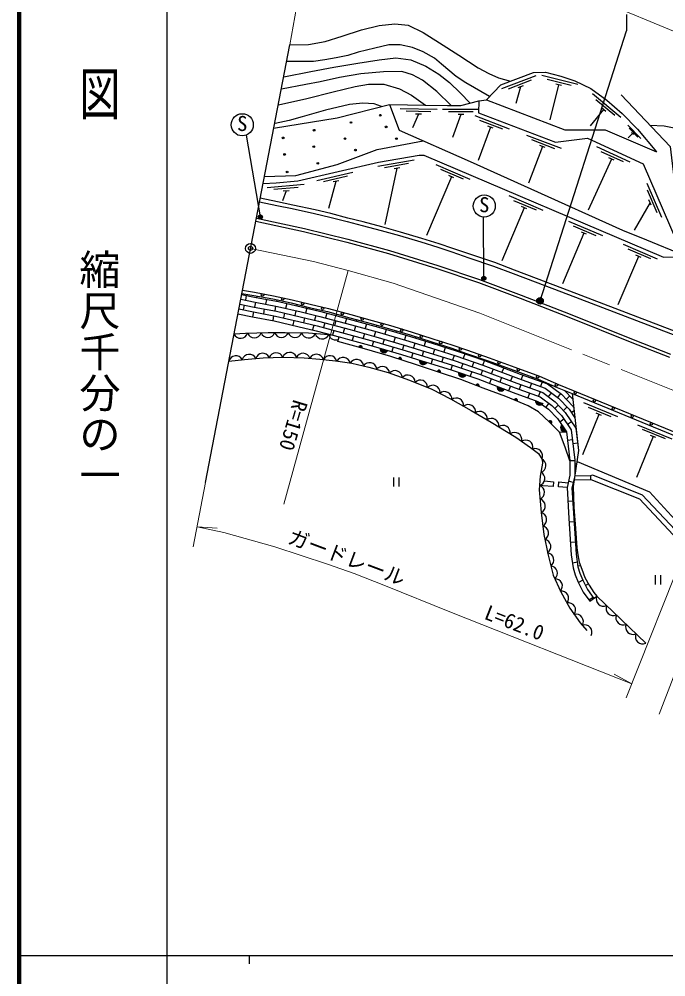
# Model space of a CAD drawing. Units: millimetres at full size, sheet at 1:1000; details may follow other scales. Extents: x 40000 to 680000, y 20000 to 380000.
# Drawn here: x 40000 to 118774, y 202409 to 318964 of the extents above; entities that cross this region are included whole.
import ezdxf
from ezdxf.enums import TextEntityAlignment as Align

# ---------------------------------------------------------------- set-up
doc = ezdxf.new("R2010")
doc.units = ezdxf.units.MM
doc.header["$LTSCALE"] = 1000
doc.header["$PDMODE"] = 32
doc.header["$PDSIZE"] = 500
doc.linetypes.add('CHAIN', pattern=[18.5, 12, -1.5, 3.5, -1.5])
for name, color, linetype, lineweight in [('M-BGD', 7, 'Continuous', 25), ('M-BGD-EXST', 7, 'Continuous', 25), ('M-BMK', 2, 'CHAIN', 13), ('M-BMK-OTRS', 5, 'Continuous', 25), ('M-BMK-SRVR', 3, 'Continuous', 25), ('M-STR-HTXT', 7, 'Continuous', 13), ('M-STR-STRC', 7, 'Continuous', 25), ('M-TTL', 2, 'Continuous', 140), ('M-TTL-BAND', 7, 'Continuous', 25)]:
    doc.layers.add(name, color=color, linetype=linetype, lineweight=lineweight)
doc.layers.add('M-OTRS', color=6, linetype='Continuous')
doc.styles.add('@ＭＳ ゴシック', font='')
doc.styles.add('ＭＳ ゴシック', font='')
doc.styles.get('@ＭＳ ゴシック').set_extended_font_data('@MS Gothic')
doc.styles.get('ＭＳ ゴシック').set_extended_font_data('MS Gothic')

msp = doc.modelspace()

# ---------------------------------------------------------------- hatches: boundary and pattern name
at = {"layer": 'M-BGD'}
for points in [[(81776, 278928), (81389, 279036, -0.4608), (81646, 279209, -0.4608)], [(83945, 278919), (84896, 278642, -0.82183)], [(86562, 277484), (86181, 277611, -0.4608), (86446, 277771, -0.4608)], [(89683, 277197), (88736, 277488, 0.82183)], [(90936, 276064), (91319, 275942, 0.4608), (91199, 276227, 0.4608)], [(94441, 275661), (93502, 275976, 0.82183)], [(96026, 274259), (95650, 274400, -0.4608), (95921, 274549, -0.4608)], [(99131, 273931), (98206, 274286, 0.82183)], [(100689, 272456), (100317, 272607, -0.4608), (100592, 272749, -0.4608)], [(103831, 272226), (102898, 272559, 0.82183)], [(104820, 269734), (104522, 270005, -0.4608), (104829, 270043, -0.4608)], [(106102, 269584), (106654, 268761, -0.82183)]]:
    msp.add_hatch(color=256, dxfattribs=at).paths.add_polyline_path(points)
at = {"layer": 'M-BGD-EXST'}
for points in [[(69603, 295008, -1), (69164, 294769, -1)], [(96825, 287544, -1), (96386, 287305, -1)]]:
    msp.add_hatch(color=256, dxfattribs=at).paths.add_polyline_path(points)
at = {"layer": 'M-STR-STRC'}
msp.add_hatch(color=256, dxfattribs=at).paths.add_polyline_path([(103106, 284459, -1), (103781, 284888, -1)])

# ---------------------------------------------------------------- linework, layer by layer
at = {"layer": 'M-BGD'}
for p, q in [((102954, 312073), (98747, 310475)), ((102359, 311526), (99555, 310461)), ((108038, 311013), (103672, 312104)), ((107237, 310904), (104327, 311631)), ((101064, 310713), (100498, 308714)), ((101391, 310837), (100736, 310589)), ((105709, 310977), (104645, 306718)), ((106049, 310892), (105370, 311062)), ((113307, 306984), (109854, 309869)), ((112539, 307234), (110237, 309158)), ((90905, 307955), (86406, 308066)), ((90147, 307673), (87148, 307747)), ((95952, 307965), (91557, 307965)), ((111195, 307966), (109550, 305996)), ((111464, 307741), (110927, 308190)), ((88641, 307411), (87904, 305739)), ((88990, 307402), (88291, 307419)), ((95307, 307665), (92307, 307665)), ((93807, 307365), (92798, 304567)), ((94157, 307365), (93457, 307365)), ((99744, 305594), (95534, 307182)), ((98936, 305578), (96129, 306637)), ((97427, 305827), (95894, 301765)), ((97754, 305703), (97099, 305950)), ((115733, 304452), (114153, 306054)), ((115363, 304614), (114309, 305681)), ((106048, 303214), (101838, 304803)), ((105240, 303199), (102434, 304258)), ((114729, 305042), (114195, 304515)), ((114852, 304918), (114606, 305167)), ((103731, 303448), (102056, 299009)), ((104058, 303324), (103404, 303571)), ((114441, 301544), (110351, 303421)), ((112146, 301937), (109295, 295728)), ((113634, 301584), (110908, 302836)), ((112464, 301791), (111828, 302083)), ((88133, 301808), (83701, 301027)), ((87446, 301383), (84492, 300862)), ((86021, 300827), (84562, 293971)), ((86366, 300888), (85676, 300766)), ((94949, 299456), (90808, 301216)), ((80641, 300313), (76256, 299304)), ((79978, 299853), (77054, 299180)), ((92644, 299784), (89607, 292638)), ((94142, 299473), (91381, 300646)), ((92966, 299647), (92322, 299921)), ((74711, 298856), (70229, 298445)), ((73991, 298488), (71004, 298214)), ((78583, 299224), (77667, 295928)), ((78924, 299302), (78242, 299145)), ((118292, 294813), (116516, 298948)), ((72525, 298053), (72094, 296838)), ((72873, 298085), (72176, 298021)), ((103827, 295682), (99685, 297443)), ((117720, 295384), (116536, 298140)), ((103019, 295700), (100258, 296873)), ((101844, 295873), (101199, 296147)), ((116853, 296643), (114923, 293275)), ((116991, 296322), (116715, 296965)), ((101521, 296010), (98777, 289554)), ((111108, 292587), (106966, 294348)), ((110300, 292605), (107539, 293778)), ((108802, 292915), (106181, 286749)), ((109125, 292779), (108480, 293052)), ((117739, 289769), (113598, 291529)), ((116931, 289786), (114170, 290960)), ((115756, 289960), (115111, 290234)), ((115434, 290097), (112917, 284177)), ((67664, 285344), (67553, 284755)), ((68778, 284503), (68667, 283913)), ((68943, 285270), (68909, 285089)), ((70117, 284862), (70006, 284273)), ((71399, 284801), (71366, 284628)), ((67413, 284171), (67302, 283581)), ((68536, 283327), (68425, 282738)), ((69866, 283689), (69755, 283099)), ((71235, 284042), (71125, 283453)), ((72591, 284352), (72454, 283768)), ((73697, 283478), (73561, 282894)), ((73844, 284247), (73803, 284070)), ((75027, 283783), (74889, 283199)), ((76277, 283667), (76236, 283497)), ((70993, 282867), (70883, 282277)), ((72340, 283179), (72203, 282594)), ((73455, 282302), (73319, 281718)), ((74776, 282609), (74638, 282025)), ((76133, 282905), (75995, 282321)), ((77471, 283183), (77316, 282603)), ((78568, 282269), (78413, 281689)), ((78707, 283059), (78656, 282867)), ((79887, 282538), (79732, 281958)), ((81119, 282394), (81070, 282218)), ((75891, 281729), (75753, 281145)), ((77220, 282008), (77065, 281428)), ((78326, 281092), (78171, 280512)), ((79635, 281363), (79481, 280783)), ((80988, 281618), (80827, 281040)), ((82303, 281877), (82143, 281298)), ((83397, 280951), (83237, 280373)), ((83530, 281734), (83479, 281551)), ((84717, 281194), (84549, 280618)), ((85936, 281046), (85880, 280855)), ((80745, 280440), (80585, 279862)), ((82052, 280701), (81892, 280123)), ((83154, 279773), (82994, 279195)), ((84465, 280018), (84297, 279442)), ((85806, 280251), (85638, 279675)), ((87117, 280494), (86949, 279918)), ((88329, 280312), (88276, 280140)), ((89515, 279759), (89339, 279186)), ((85563, 279072), (85395, 278496)), ((86865, 279317), (86697, 278741)), ((88209, 279533), (88033, 278959)), ((89263, 278582), (89087, 278008)), ((90602, 278795), (90422, 278222)), ((90713, 279555), (90665, 279404)), ((91906, 279013), (91726, 278441)), ((93089, 278777), (93050, 278653)), ((87965, 278352), (87789, 277779)), ((90358, 277613), (90178, 277041)), ((91653, 277834), (91473, 277262)), ((92986, 278044), (92806, 277472)), ((94295, 278241), (94104, 277673)), ((95453, 277958), (95422, 277863)), ((96665, 277446), (96475, 276877)), ((92743, 276862), (92563, 276290)), ((94042, 277061), (93851, 276492)), ((95368, 277248), (95177, 276680)), ((96434, 276251), (96219, 275691)), ((97743, 276392), (97529, 275831)), ((97818, 277133), (97775, 277022)), ((99024, 276543), (98809, 275983)), ((100164, 276267), (100110, 276127)), ((95124, 276065), (94933, 275496)), ((97497, 275201), (97282, 274641)), ((98768, 275356), (98554, 274796)), ((100078, 275496), (99863, 274936)), ((101348, 275660), (101146, 275095)), ((102507, 275407), (102456, 275265)), ((99831, 274306), (99616, 273746)), ((101094, 274477), (100892, 273912)), ((102413, 274643), (102211, 274078)), ((103702, 274820), (103501, 274255)), ((104849, 274440), (104742, 274295)), ((102167, 273457), (101966, 272892)), ((103448, 273636), (103247, 273071)), ((104806, 273501), (104449, 273019)), ((105948, 273402), (105591, 272920)), ((106485, 273748), (107419, 272774)), ((107091, 273117), (106658, 272702)), ((104513, 272225), (104156, 271743)), ((105667, 272000), (105234, 271585)), ((106728, 271761), (106295, 271346)), ((112938, 270563), (108773, 272267)), ((112130, 270569), (109353, 271705)), ((107590, 271292), (107268, 271076)), ((110628, 270860), (108620, 265951)), ((110952, 270727), (110304, 270992)), ((106363, 270271), (105865, 269936)), ((107286, 269973), (106788, 269638)), ((107812, 269360), (107733, 269307)), ((119529, 267867), (115364, 269570)), ((105816, 268685), (106659, 268754)), ((117220, 268163), (115181, 263179)), ((118722, 267873), (115945, 269009)), ((117544, 268031), (116896, 268296)), ((107384, 267758), (106788, 267686)), ((108036, 267359), (107441, 267287)), ((108102, 266849), (108098, 266849)), ((107683, 265204), (107083, 265204)), ((107902, 264802), (107683, 264802)), ((107683, 263390), (109622, 263432)), ((85584, 263198), (85584, 262080)), ((86250, 263198), (86250, 262080)), ((107497, 262588), (106913, 262724)), ((107532, 262308), (107437, 262330)), ((107435, 260282), (106836, 260247)), ((107569, 259852), (107461, 259845)), ((107585, 257791), (106986, 257752)), ((107746, 257359), (107614, 257350)), ((107750, 255297), (107152, 255257)), ((107923, 254865), (107780, 254855)), ((107992, 252858), (107398, 252771)), ((108393, 252422), (108063, 252373)), ((108658, 250668), (108126, 250392)), ((117471, 251297), (117471, 250179)), ((118137, 251297), (118137, 250179)), ((109350, 250249), (108976, 250055)), ((109902, 248594), (109409, 248252)), ((109506, 248111), (110361, 248736)), ((116315, 243025), (110361, 248736))]:
    msp.add_line(p, q, dxfattribs=at)
for points in [[(72952, 315830), (75255, 315880), (77281, 316225), (79362, 316886), (81719, 317644), (83856, 318195), (85758, 318401), (87374, 318236), (89221, 317354), (91194, 316099), (93537, 314570), (95910, 313040), (97219, 312351), (98404, 311814), (99840, 311425)], [(97312, 309555), (94394, 311221), (93222, 311965), (91458, 313494), (90583, 314228), (89218, 314986), (87909, 315523), (86392, 315840), (85014, 315840), (83319, 315441), (81293, 314958), (80052, 314559), (78605, 314256), (77220, 313993), (75856, 313828), (72579, 313812)], [(72237, 311961), (75511, 312588), (78337, 313139), (81250, 313621), (83841, 314020), (85867, 314241), (87728, 314020), (89551, 313260), (91136, 312255), (92404, 311263), (93714, 310009), (94926, 308758)], [(92620, 308465), (90874, 310154), (89147, 311527), (87924, 312177), (86625, 312581), (84389, 312554), (81630, 312300), (79005, 311861), (76676, 311319), (74932, 311026), (71958, 310450)], [(96920, 309148), (98690, 310988), (102632, 312486), (104104, 312512), (105996, 312039), (107704, 311461), (109648, 310516), (111567, 309097), (113459, 307469), (115325, 305578), (117637, 302820)], [(71605, 308538), (75047, 309315), (78253, 310129), (80930, 310776), (82569, 311047), (84438, 311068), (86328, 310484), (87811, 309701), (89478, 308491)], [(71000, 305693), (78725, 306964), (85110, 308593), (87302, 308544), (89431, 308491), (92164, 308465), (93820, 308465), (96001, 309043), (96920, 309148)], [(96001, 309043), (95935, 307566), (105348, 304013), (109236, 304483), (116020, 301369), (120869, 290081)], [(96920, 309148), (106466, 305483), (111381, 305504), (117637, 302820)], [(113322, 309742), (119292, 303455), (120869, 290081)], [(84143, 308346), (83249, 308644), (81880, 308758), (80251, 308591), (77313, 307869), (74494, 307086), (72896, 306617), (71183, 306255)], [(85110, 308593), (86298, 305436), (94958, 301636), (102347, 298331), (113512, 293266), (116416, 292088), (120761, 290333)], [(116807, 306072), (118560, 305968), (120842, 305531), (123349, 304828), (125391, 304114), (126889, 303258), (129110, 301761), (131997, 299344), (134995, 296826), (137227, 294758), (139411, 292726), (141142, 290823)], [(69868, 299814), (73688, 299956), (78747, 301294), (83597, 303112), (89195, 304165)], [(69705, 298969), (71309, 299046), (73959, 299289), (83782, 301549), (88743, 302424), (89302, 302399), (118500, 289989), (120869, 290081)], [(69274, 296728), (71390, 296294), (73252, 295905), (75977, 295309), (77846, 294872), (79938, 294325), (81803, 293850), (84080, 293257), (86342, 292617), (88933, 291854), (91015, 291201), (92691, 290629), (94769, 289932), (97799, 288912), (100175, 288002), (102861, 286982), (106916, 285458), (126237, 278058)], [(131634, 276448), (131272, 276586), (126399, 278478), (107075, 285879), (103020, 287403), (100335, 288423), (97951, 289335), (94913, 290359), (92836, 291055), (91155, 291629), (89064, 292285), (86467, 293050), (84198, 293692), (81915, 294286), (80050, 294761), (77954, 295309), (76077, 295748), (73346, 296345), (71481, 296735), (69359, 297170)], [(68817, 294358), (74651, 293113), (79934, 291819), (84998, 290423), (90876, 288616), (95936, 286920), (101021, 285011), (106951, 282691), (114647, 279625), (119200, 277818)], [(68893, 294751), (74741, 293503), (80035, 292206), (85110, 290807), (90998, 288997), (96069, 287297), (101164, 285384), (107098, 283063), (114794, 279996), (119348, 278190)], [(67127, 285583), (68605, 285332), (70910, 284908), (73150, 284419), (75341, 283878), (77579, 283373), (80278, 282622), (82877, 281915), (85118, 281294), (87645, 280529), (90286, 279692), (92566, 278960), (94472, 278292), (97138, 277384), (100248, 276236), (103239, 275138), (105538, 274142), (107348, 273390), (120862, 267862)], [(67203, 285976), (68675, 285726), (70989, 285300), (73241, 284808), (75433, 284267), (77677, 283761), (80384, 283008), (82983, 282301), (85230, 281678), (87763, 280911), (90408, 280073), (92693, 279340), (94602, 278670), (97271, 277761), (100386, 276612), (103387, 275510), (105694, 274510), (107501, 273759), (121175, 268166)], [(66990, 284870), (68758, 284507), (71454, 284001), (74359, 283324), (76607, 282793), (80482, 281758), (83605, 280894), (87071, 279882), (90120, 278946), (93174, 277985), (96496, 276870), (100816, 275213), (104055, 274057), (105681, 272853), (106992, 271486), (107687, 270452)], [(67104, 285460), (68874, 285095), (71578, 284589), (74497, 283908), (76753, 283374), (80639, 282337), (83769, 281471), (87244, 280457), (90299, 279519), (93359, 278555), (96699, 277435), (101025, 275776), (104340, 274592), (106079, 273305), (107461, 271863), (107537, 271751)], [(66763, 283692), (68527, 283329), (71207, 282827), (74085, 282156), (76314, 281629), (80167, 280600), (83276, 279740), (86727, 278732), (89764, 277800), (92803, 276844), (96090, 275741), (100400, 274088), (103484, 272987), (104885, 271949), (106054, 270730), (107237, 268969), (107683, 265277), (107683, 263390), (107339, 261906), (107556, 258225), (107846, 253850), (108070, 252328), (108297, 251540), (108653, 250678), (109235, 249556), (109999, 248453)], [(66877, 284281), (68642, 283918), (71331, 283414), (74222, 282740), (76460, 282211), (80325, 281179), (83441, 280317), (86899, 279307), (89942, 278373), (92988, 277414), (96293, 276305), (100608, 274650), (103769, 273522), (105283, 272401), (106523, 271108), (107816, 269184), (108146, 266450)], [(66650, 283103), (68411, 282740), (71084, 282239), (73948, 281572), (76167, 281047), (79128, 280257)], [(78171, 280512), (75257, 280741), (72416, 280806), (70318, 280789), (67575, 280725), (66176, 280641)], [(107083, 265204), (106505, 266885), (105816, 268685), (104615, 269920), (103256, 271155), (102020, 271914), (99277, 273031), (96523, 274072), (93803, 275095), (91208, 275978), (88394, 276874), (85293, 277907), (82058, 278850), (78838, 279743), (78985, 280295)], [(79128, 280257), (80010, 280021), (83112, 279162), (86555, 278157), (89586, 277227), (92617, 276273), (95887, 275176), (100191, 273525), (103198, 272451), (104487, 271497), (105585, 270352), (106659, 268754)], [(65540, 277339), (67441, 277552), (69731, 277752), (72175, 277828), (74726, 277736), (76616, 277598), (78537, 277368), (80535, 277076), (82599, 276622), (84942, 275950), (87544, 275037), (90266, 273935), (92523, 272747), (95076, 271340), (97486, 269906), (100482, 268075), (102297, 266844), (103245, 266113), (103705, 265382), (103759, 264922), (103470, 263361), (103361, 261673), (103599, 258924), (103927, 256232), (104425, 253721), (105031, 251297), (105963, 249284), (107093, 247262), (108349, 245487), (109129, 244578)], [(107348, 273390), (108147, 266455), (107501, 262098), (107577, 259581), (107776, 256964), (107939, 254637), (108050, 253775), (108231, 252885), (108539, 252005), (108914, 251017), (109443, 250085), (109986, 249195), (110361, 248736)], [(106659, 268754), (107083, 265241), (107083, 263459), (106735, 261958), (106957, 258187), (107249, 253787), (107482, 252201), (107730, 251342), (108108, 250425), (108720, 249246), (109506, 248111)], [(107953, 265148), (116767, 261423), (120790, 257057), (133982, 253337), (139192, 254227)], [(107618, 262888), (109633, 262932), (109622, 263432)], [(109622, 263432), (109855, 263490), (115896, 261085), (120582, 256079), (134697, 252164)], [(103987, 262761), (105096, 262669), (105047, 262075), (103769, 262181), (103395, 262203)], [(106735, 261957), (105698, 262043), (105747, 262637), (106871, 262544)], [(109633, 262932), (115549, 260577), (120259, 255546), (134536, 251586)]]:
    msp.add_lwpolyline(points, dxfattribs=at)
for centre, radius in [((83993, 307272), 100), ((75930, 305444), 100), ((80413, 306387), 100), ((84701, 305856), 100), ((72153, 304514), 100), ((79686, 304421), 100), ((85959, 304421), 100), ((75890, 303439), 100), ((80964, 303026), 100), ((72331, 302495), 100), ((76382, 301414), 100), ((72645, 300372), 100), ((69640, 285396), 150), ((72091, 284906), 150), ((74526, 284337), 150), ((76960, 283769), 150), ((79377, 283132), 150), ((81788, 282471), 150), ((84199, 281808), 150), ((86598, 281107), 150), ((88986, 280366), 150), ((91368, 279608), 150), ((93738, 278814), 150), ((96102, 278001), 150), ((98458, 277164), 150), ((100803, 276299), 150), ((103150, 275437), 150), ((105448, 274453), 150), ((107756, 273493), 150), ((110070, 272546), 150), ((112384, 271600), 150), ((114698, 270653), 150), ((117012, 269707), 150)]:
    msp.add_circle(centre, radius, dxfattribs=at)
for centre, radius, start, end in [((66981, 281016), 889, 204.92128, 341.29842), ((68640, 281080), 889, 203.15858, 339.53572), ((70292, 281113), 889, 202.71676, 339.0939), ((71947, 281127), 889, 201.87613, 338.25326), ((73605, 281109), 889, 200.51015, 336.88729), ((75262, 281048), 889, 198.93297, 335.31011), ((76918, 280942), 889, 197.31699, 333.69413), ((78562, 280812), 889, 197.31699, 292.61777), ((81591, 279013), 203, 335.54354, 173.46693), ((84448, 278874), 505, 174.89823, 332.55643), ((66396, 277103), 889, 28.19225, 164.56939), ((68036, 277286), 889, 28.19225, 164.56939), ((69673, 277415), 889, 26.79515, 163.17229), ((71304, 277471), 889, 23.61165, 159.98878), ((72953, 277522), 889, 23.61165, 159.98878), ((74580, 277411), 889, 19.74251, 156.11964), ((76213, 277296), 889, 17.62868, 154.00581), ((77838, 277119), 889, 14.97222, 151.34935), ((79465, 276898), 889, 13.50065, 149.87779), ((81097, 276660), 889, 13.50065, 149.87779), ((86382, 277578), 203, 332.61242, 170.53581), ((89238, 277436), 505, 174.10841, 331.7666), ((82678, 276266), 889, 9.40305, 145.78019), ((84241, 275807), 889, 5.81841, 142.19554), ((91137, 276034), 203, 333.36572, 171.2891), ((85791, 275302), 889, 2.48017, 138.85731), ((87348, 274756), 889, 2.48017, 138.85731), ((94003, 275911), 505, 172.61975, 330.27794), ((88864, 274146), 889, 359.77086, 136.148), ((90394, 273527), 889, 359.77086, 136.148), ((95849, 274359), 203, 330.41074, 168.33412), ((98704, 274200), 505, 170.1888, 327.84699), ((91813, 272748), 889, 354.04738, 130.42452), ((93258, 271965), 889, 352.95365, 129.33079), ((100515, 272561), 203, 328.89348, 166.81687), ((94703, 271169), 889, 352.95365, 129.33079), ((103398, 272484), 505, 171.52665, 329.18484), ((96115, 270337), 889, 351.05065, 127.42779), ((97533, 269493), 889, 351.05065, 127.42779), ((98936, 268633), 889, 350.39086, 126.76799), ((104692, 269893), 203, 308.77965, 146.70304), ((106459, 269227), 505, 135.07184, 292.73003), ((100345, 267772), 889, 350.39086, 126.76799), ((101695, 266853), 889, 347.64493, 124.02207), ((102872, 265818), 889, 334.71041, 111.08754), ((103278, 264654), 889, 288.29629, 64.67343), ((103148, 263054), 889, 286.11634, 62.49348), ((103097, 261365), 889, 294.00494, 70.38207), ((103200, 259707), 889, 296.76428, 73.14141), ((103373, 258055), 889, 298.74597, 75.12311), ((103595, 256412), 888, 300.3011, 76.67824), ((103880, 254772), 889, 303.03218, 79.40932), ((104236, 253147), 889, 305.32258, 81.69972), ((104679, 251537), 889, 309.05037, 85.42751), ((105284, 249965), 889, 316.63718, 93.01432), ((106041, 248474), 888, 320.81864, 97.19577), ((111185, 248403), 889, 157.99658, 294.37372), ((106895, 247039), 889, 324.35796, 100.7351), ((112376, 247261), 889, 157.99658, 294.37372), ((107842, 245664), 889, 328.33254, 104.70967), ((113567, 246119), 889, 157.99658, 294.37372), ((108884, 244357), 889, 332.42771, 108.80485), ((114757, 244976), 889, 157.99658, 294.37372), ((115948, 243834), 889, 157.99658, 294.37372)]:
    msp.add_arc(centre, radius, start, end, dxfattribs=at)
at = {"layer": 'M-BGD-EXST'}
for p, q in [((69384, 294889), (67701, 304865)), ((96606, 287425), (96579, 294875))]:
    msp.add_line(p, q, dxfattribs=at)
for centre, radius in [((67174, 306108), 1350), ((96649, 296223), 1350), ((69384, 294889), 250), ((96606, 287425), 250)]:
    msp.add_circle(centre, radius, dxfattribs=at)
at = {"layer": 'M-BMK'}
msp.add_lwpolyline([(68182, 291059), (75835, 289452), (80058, 288381), (85566, 286815), (96135, 283186), (120622, 273414), (132252, 269163), (139883, 266750), (152600, 263469), (160265, 261934), (162474, 261495), (168583, 260906), (177809, 260742)], dxfattribs=at)
at = {"layer": 'M-BMK-OTRS'}
msp.add_line((62694, 262559), (72952, 315830), dxfattribs=at)
at = {"layer": 'M-BMK-SRVR'}
msp.add_circle((68182, 291059), 600, dxfattribs=at)
at = {"layer": 'M-OTRS'}
msp.add_point((68182, 291059), dxfattribs=at)
at = {"layer": 'M-STR-HTXT'}
for p, q in [((72953, 315834), (76123, 332993)), ((72260, 259947), (80058, 288381)), ((117975, 234387), (129509, 264621)), ((61200, 254727), (62694, 262559)), ((124523, 263032), (113952, 236383)), ((61670, 257191), (64118, 257003)), ((114613, 238051), (112479, 239265))]:
    msp.add_line(p, q, dxfattribs=at)
for points in [[(230227, 323758), (219530, 315760), (213943, 312192), (208234, 309174), (201789, 306481), (194325, 304155), (188269, 302810), (181057, 301841), (173147, 301416), (166688, 301954), (159447, 302900), (153299, 304312), (148474, 305773), (142193, 308175), (126489, 314713), (111930, 320719), (104336, 323207), (98918, 324686), (94300, 325757), (89803, 326683), (84402, 327546), (78332, 328291), (75306, 328566)], [(61670, 257191), (64925, 256476), (71161, 254734), (77541, 252645), (80790, 251491), (84421, 250079), (92646, 246766), (114613, 238051)]]:
    msp.add_lwpolyline(points, dxfattribs=at)
at = {"layer": 'M-STR-STRC'}
for p in [(113977, 319527), (103444, 284674)]:
    msp.add_line(p, (113977, 317527), dxfattribs=at)
msp.add_circle((103444, 284674), 400, dxfattribs=at)
at = {"layer": 'M-TTL'}
msp.add_line((40000, 380000), (40000, 20000), dxfattribs=at)
at = {"layer": 'M-TTL-BAND'}
for p, q in [((58000, 370000), (58000, 20000)), ((40000, 205000), (579000, 205000)), ((68000, 205000), (68000, 204000))]:
    msp.add_line(p, q, dxfattribs=at)

# ---------------------------------------------------------------- texts
at = {"layer": 'M-BGD-EXST', "style": 'ＭＳ ゴシック'}
for p in [(66519, 304816), (95993, 294930)]:
    msp.add_text('S', height=1833, rotation=358.508, dxfattribs=at).set_placement(p, align=Align.BOTTOM_LEFT)
at = {"layer": 'M-STR-HTXT', "style": 'ＭＳ ゴシック'}
for s, rotation, p in [('R=150', 253.357, (72897, 272926)), ('ガードレール', 339.36, (72377, 254730)), ('L=62.0', 338.685, (96325, 245506))]:
    msp.add_text(s, height=1833, rotation=rotation, dxfattribs=at).set_placement(p, align=Align.BOTTOM_LEFT)
at = {"layer": 'M-TTL-BAND', "style": '@ＭＳ ゴシック', "width": 1.4}
msp.add_text('平  面  図', height=3666, rotation=270, dxfattribs=at).set_placement((49777, 306475), align=Align.MIDDLE_RIGHT)
at = {"layer": 'M-TTL-BAND', "style": '@ＭＳ ゴシック'}
msp.add_text('縮尺千分の一', height=3666, rotation=270, dxfattribs=at).set_placement((49777, 261030), align=Align.MIDDLE_RIGHT)

doc.saveas('drawing.dxf')
